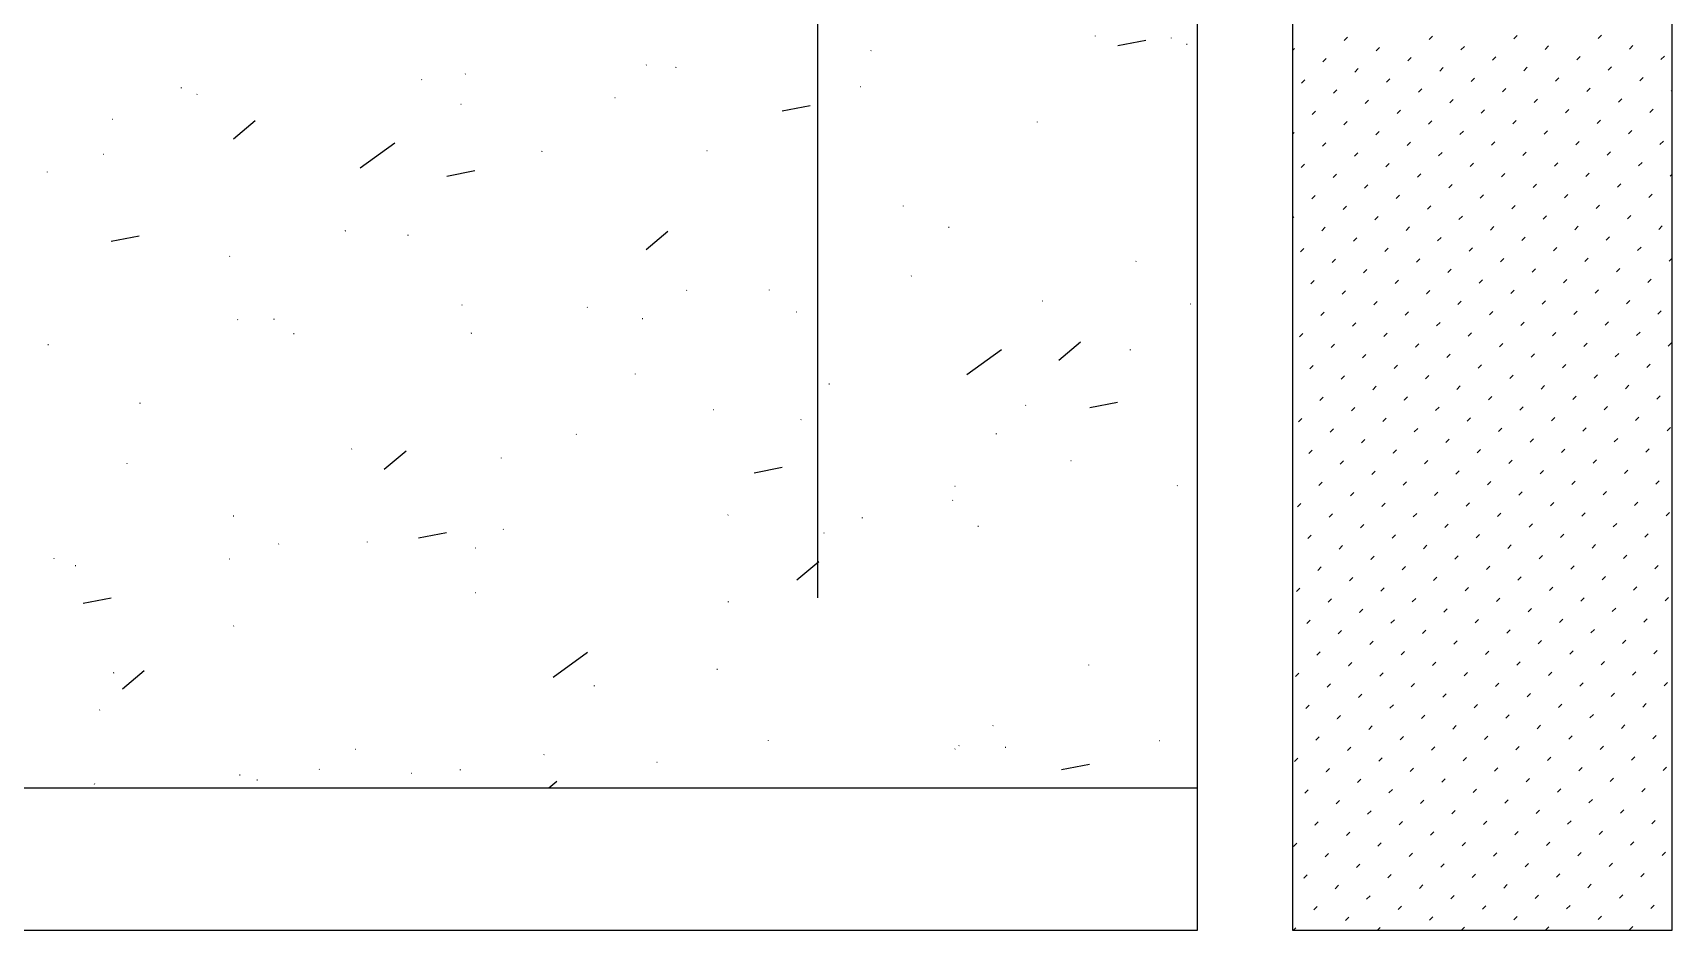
# Model space of a CAD drawing. Extents: x 0 to 119, y 0 to 84.
# Drawn here: x 71.961 to 72.652, y 67.972 to 68.35 of the extents above; entities that cross this region are included whole.
import ezdxf

# ---------------------------------------------------------------- set-up
doc = ezdxf.new("R2010")
doc.units = 0
doc.header["$MEASUREMENT"] = 0
doc.layers.add('4', color=5, linetype='CONTINUOUS')
doc.layers.add('9', color=8, linetype='CONTINUOUS')

msp = doc.modelspace()

# ---------------------------------------------------------------- linework, layer by layer
at = {"layer": '4', "color": 5, "linetype": 'Continuous'}
msp.add_line((72.29179, 68.652318), (72.29179, 68.112318), dxfattribs=at)
at = {"layer": '9', "color": 8, "linetype": 'Continuous'}
for p, q in [((72.408774, 68.348997), (72.408896, 68.349156)), ((72.418263, 68.345065), (72.430043, 68.347355)), ((72.440857, 68.348165), (72.440883, 68.348363)), ((72.447201, 68.345618), (72.447396, 68.345661)), ((72.513631, 68.347192), (72.515045, 68.348606)), ((72.54941, 68.347616), (72.550825, 68.34903)), ((72.585049, 68.347899), (72.586463, 68.349313)), ((72.620545, 68.34804), (72.621959, 68.349455)), ((72.314153, 68.342873), (72.314275, 68.343032)), ((72.49179, 68.343029), (72.492665, 68.343904)), ((72.50465, 68.338212), (72.506065, 68.339626)), ((72.52703, 68.342914), (72.528445, 68.344328)), ((72.54043, 68.338636), (72.541844, 68.34005)), ((72.56281, 68.343338), (72.564224, 68.344752)), ((72.576068, 68.338919), (72.577482, 68.340333)), ((72.598307, 68.34348), (72.599721, 68.344894)), ((72.611565, 68.33906), (72.612979, 68.340474)), ((72.633804, 68.343621), (72.635218, 68.345035)), ((72.647062, 68.339202), (72.648476, 68.340616)), ((72.143239, 68.333091), (72.143434, 68.333135)), ((72.219532, 68.336749), (72.219654, 68.336908)), ((72.232105, 68.335867), (72.232132, 68.336065)), ((72.51805, 68.333934), (72.519464, 68.335348)), ((72.55383, 68.334358), (72.555244, 68.335772)), ((72.589327, 68.334499), (72.590741, 68.335914)), ((72.602585, 68.33008), (72.603999, 68.331494)), ((72.624823, 68.334641), (72.626237, 68.336055)), ((72.638082, 68.330221), (72.639496, 68.331636)), ((72.023824, 68.327139), (72.02385, 68.327337)), ((72.03029, 68.324502), (72.030412, 68.32466)), ((72.124911, 68.330626), (72.125033, 68.330784)), ((72.30985, 68.32776), (72.31005, 68.327769)), ((72.49179, 68.325351), (72.49179, 68.325351)), ((72.49567, 68.329231), (72.497084, 68.330646)), ((72.50907, 68.324953), (72.510484, 68.326368)), ((72.53145, 68.329656), (72.532864, 68.33107)), ((72.544849, 68.325378), (72.546264, 68.326792)), ((72.567076, 68.329927), (72.567076, 68.329927)), ((72.567088, 68.329939), (72.568502, 68.331353)), ((72.580346, 68.325519), (72.58176, 68.326933)), ((72.615843, 68.325661), (72.617257, 68.327075)), ((72.65134, 68.325802), (72.65179, 68.326252)), ((72.141411, 68.320406), (72.141611, 68.320414)), ((72.206349, 68.323241), (72.206549, 68.32325)), ((72.276909, 68.317588), (72.288689, 68.319878)), ((72.52247, 68.320675), (72.523884, 68.32209)), ((72.535869, 68.316397), (72.537283, 68.317812)), ((72.558108, 68.320958), (72.559522, 68.322373)), ((72.571366, 68.316539), (72.57278, 68.317953)), ((72.593605, 68.3211), (72.595019, 68.322514)), ((72.606863, 68.31668), (72.608277, 68.318095)), ((72.629101, 68.321241), (72.630515, 68.322655)), ((72.64236, 68.316822), (72.643774, 68.318236)), ((71.994551, 68.313994), (71.99475, 68.314002)), ((72.045657, 68.305731), (72.054849, 68.313445)), ((72.384414, 68.312769), (72.38444, 68.312968)), ((72.50009, 68.315973), (72.501504, 68.317387)), ((72.513489, 68.311695), (72.514904, 68.313109)), ((72.549127, 68.311978), (72.550542, 68.313392)), ((72.584624, 68.312119), (72.586038, 68.313534)), ((72.620121, 68.312261), (72.621535, 68.313675)), ((72.099077, 68.293521), (72.113605, 68.304147)), ((72.49179, 68.307674), (72.492524, 68.308407)), ((72.504509, 68.302715), (72.505923, 68.304129)), ((72.526889, 68.307417), (72.528303, 68.308831)), ((72.540147, 68.302998), (72.541561, 68.304412)), ((72.562362, 68.307535), (72.562362, 68.307535)), ((72.562386, 68.307559), (72.5638, 68.308973)), ((72.575644, 68.303139), (72.577058, 68.304553)), ((72.597882, 68.3077), (72.599297, 68.309114)), ((72.611141, 68.303281), (72.612555, 68.304695)), ((72.633379, 68.307841), (72.634793, 68.309256)), ((72.646638, 68.303422), (72.648052, 68.304836)), ((71.990937, 68.299327), (71.991132, 68.29937)), ((72.175663, 68.300472), (72.175689, 68.30067)), ((72.245108, 68.300815), (72.245303, 68.300858)), ((72.517909, 68.298437), (72.519323, 68.299851)), ((72.553405, 68.298578), (72.55482, 68.299993)), ((72.588902, 68.29872), (72.590316, 68.300134)), ((72.624399, 68.298861), (72.625813, 68.300275)), ((71.967381, 68.291743), (71.967407, 68.291941)), ((72.135555, 68.290112), (72.147334, 68.292402)), ((72.49179, 68.289996), (72.49179, 68.289996)), ((72.495529, 68.293735), (72.496943, 68.295149)), ((72.508928, 68.289457), (72.510343, 68.290871)), ((72.531167, 68.294018), (72.532581, 68.295432)), ((72.544425, 68.289598), (72.545839, 68.291012)), ((72.566664, 68.294159), (72.568078, 68.295573)), ((72.579922, 68.28974), (72.581336, 68.291154)), ((72.60216, 68.2943), (72.603575, 68.295715)), ((72.615419, 68.289881), (72.616833, 68.291295)), ((72.637657, 68.294442), (72.639071, 68.295856)), ((72.650916, 68.290022), (72.65179, 68.290897)), ((72.522187, 68.285037), (72.523601, 68.286451)), ((72.557648, 68.285143), (72.557648, 68.285143)), ((72.557683, 68.285179), (72.559098, 68.286593)), ((72.59318, 68.28532), (72.594594, 68.286734)), ((72.628677, 68.285462), (72.630091, 68.286876)), ((72.327971, 68.277374), (72.327997, 68.277572)), ((72.499948, 68.280476), (72.501362, 68.281891)), ((72.513206, 68.276057), (72.514621, 68.277471)), ((72.535445, 68.280618), (72.536859, 68.282032)), ((72.548703, 68.276198), (72.550117, 68.277613)), ((72.570942, 68.280759), (72.572356, 68.282173)), ((72.5842, 68.27634), (72.585614, 68.277754)), ((72.606438, 68.280901), (72.607853, 68.282315)), ((72.619697, 68.276481), (72.621111, 68.277896)), ((72.641935, 68.281042), (72.643349, 68.282456)), ((72.49179, 68.272318), (72.492382, 68.27291)), ((72.526465, 68.271638), (72.527879, 68.273052)), ((72.561961, 68.271779), (72.563376, 68.273193)), ((72.597458, 68.27192), (72.598872, 68.273335)), ((72.632955, 68.272062), (72.634369, 68.273476)), ((71.9942, 68.262635), (72.00598, 68.264925)), ((72.092805, 68.26705), (72.093001, 68.267093)), ((72.11922, 68.265076), (72.119246, 68.265274)), ((72.219524, 68.259144), (72.228716, 68.266857)), ((72.346976, 68.268538), (72.347171, 68.268581)), ((72.504226, 68.267077), (72.50564, 68.268491)), ((72.517484, 68.262657), (72.518899, 68.264072)), ((72.539723, 68.267218), (72.541137, 68.268632)), ((72.552934, 68.262752), (72.552934, 68.262752)), ((72.552981, 68.262799), (72.554395, 68.264213)), ((72.57522, 68.26736), (72.576634, 68.268774)), ((72.588478, 68.26294), (72.589892, 68.264354)), ((72.610716, 68.267501), (72.612131, 68.268915)), ((72.623975, 68.263082), (72.625389, 68.264496)), ((72.646213, 68.267642), (72.647627, 68.269057)), ((72.043991, 68.256228), (72.044186, 68.256271)), ((72.495246, 68.258097), (72.49666, 68.259511)), ((72.530743, 68.258238), (72.532157, 68.259652)), ((72.566239, 68.258379), (72.567654, 68.259794)), ((72.601736, 68.258521), (72.60315, 68.259935)), ((72.614994, 68.254101), (72.616409, 68.255516)), ((72.637233, 68.258662), (72.638647, 68.260076)), ((72.650491, 68.254243), (72.65179, 68.255542)), ((72.425839, 68.254048), (72.425961, 68.254206)), ((72.49179, 68.254641), (72.49179, 68.254641)), ((72.508504, 68.253677), (72.509918, 68.255091)), ((72.521762, 68.249258), (72.523177, 68.250672)), ((72.544001, 68.253819), (72.545415, 68.255233)), ((72.557259, 68.249399), (72.558673, 68.250813)), ((72.579498, 68.25396), (72.580912, 68.255374)), ((72.592756, 68.249541), (72.59417, 68.250955)), ((72.628253, 68.249682), (72.629667, 68.251096)), ((72.236597, 68.2418), (72.236719, 68.241959)), ((72.271528, 68.241978), (72.271554, 68.242177)), ((72.331218, 68.247924), (72.33134, 68.248082)), ((72.499524, 68.244697), (72.500938, 68.246111)), ((72.512782, 68.240277), (72.514196, 68.241692)), ((72.535021, 68.244838), (72.536435, 68.246252)), ((72.548279, 68.240419), (72.549693, 68.241833)), ((72.570517, 68.24498), (72.571932, 68.246394)), ((72.583776, 68.24056), (72.58519, 68.241974)), ((72.606014, 68.245121), (72.607428, 68.246535)), ((72.619272, 68.240702), (72.620687, 68.242116)), ((72.641511, 68.245263), (72.642925, 68.246677)), ((72.141976, 68.235676), (72.142098, 68.235835)), ((72.194674, 68.234773), (72.194869, 68.234817)), ((72.38633, 68.23745), (72.38653, 68.237459)), ((72.448845, 68.236261), (72.44904, 68.236305)), ((72.49179, 68.236963), (72.491958, 68.237131)), ((72.52604, 68.235858), (72.527455, 68.237272)), ((72.54822, 68.24036), (72.54822, 68.24036)), ((72.561537, 68.235999), (72.562951, 68.237414)), ((72.597034, 68.236141), (72.598448, 68.237555)), ((72.632531, 68.236282), (72.633945, 68.237696)), ((72.047355, 68.229552), (72.047477, 68.229711)), ((72.062777, 68.229681), (72.062803, 68.229879)), ((72.217891, 68.230096), (72.218091, 68.230104)), ((72.282829, 68.232931), (72.283029, 68.23294)), ((72.503802, 68.231297), (72.505216, 68.232711)), ((72.51706, 68.226878), (72.518474, 68.228292)), ((72.539299, 68.231439), (72.540713, 68.232853)), ((72.552557, 68.227019), (72.553971, 68.228433)), ((72.574795, 68.23158), (72.57621, 68.232994)), ((72.588054, 68.227161), (72.589468, 68.228575)), ((72.610292, 68.231721), (72.611706, 68.233136)), ((72.62355, 68.227302), (72.624965, 68.228716)), ((72.645789, 68.231863), (72.647203, 68.233277)), ((72.071031, 68.223684), (72.071231, 68.223692)), ((72.145859, 68.223952), (72.146054, 68.223995)), ((72.494822, 68.222317), (72.496236, 68.223731)), ((72.530318, 68.222458), (72.531733, 68.223873)), ((72.565815, 68.2226), (72.567229, 68.224014)), ((72.601312, 68.222741), (72.602726, 68.224155)), ((72.636809, 68.222883), (72.638223, 68.224297)), ((71.967529, 68.219165), (71.967729, 68.219173)), ((72.354649, 68.206438), (72.369177, 68.217065)), ((72.39339, 68.212556), (72.402583, 68.22027)), ((72.423562, 68.216798), (72.423588, 68.216997)), ((72.49179, 68.219285), (72.49179, 68.219285)), ((72.50808, 68.217897), (72.509494, 68.219312)), ((72.521338, 68.213478), (72.522752, 68.214892)), ((72.543506, 68.217968), (72.543506, 68.217968)), ((72.543577, 68.218039), (72.544991, 68.219453)), ((72.556835, 68.213619), (72.558249, 68.215034)), ((72.579073, 68.21818), (72.580488, 68.219595)), ((72.592332, 68.213761), (72.593746, 68.215175)), ((72.61457, 68.218322), (72.615984, 68.219736)), ((72.627828, 68.213902), (72.629243, 68.215317)), ((72.650067, 68.218463), (72.651481, 68.219877)), ((72.4991, 68.208917), (72.500514, 68.210331)), ((72.534596, 68.209059), (72.536011, 68.210473)), ((72.570093, 68.2092), (72.571507, 68.210614)), ((72.60559, 68.209341), (72.607004, 68.210756)), ((72.641087, 68.209483), (72.642501, 68.210897)), ((72.215085, 68.206583), (72.215111, 68.206781)), ((72.296543, 68.202497), (72.296738, 68.20254)), ((72.49179, 68.201608), (72.49179, 68.201608)), ((72.512358, 68.204498), (72.513772, 68.205912)), ((72.525616, 68.200078), (72.52703, 68.201493)), ((72.547855, 68.204639), (72.549269, 68.206053)), ((72.561113, 68.20022), (72.562527, 68.201634)), ((72.583351, 68.204781), (72.584766, 68.206195)), ((72.59661, 68.200361), (72.598024, 68.201775)), ((72.618848, 68.204922), (72.620262, 68.206336)), ((72.632106, 68.200503), (72.633521, 68.201917)), ((72.006334, 68.194285), (72.00636, 68.194483)), ((72.37933, 68.193435), (72.379451, 68.193594)), ((72.40639, 68.19255), (72.41817, 68.19484)), ((72.503378, 68.195518), (72.504792, 68.196932)), ((72.538792, 68.195576), (72.538792, 68.195576)), ((72.538874, 68.195659), (72.540289, 68.197073)), ((72.574371, 68.1958), (72.575785, 68.197215)), ((72.609868, 68.195942), (72.611282, 68.197356)), ((72.645365, 68.196083), (72.646779, 68.197497)), ((72.247728, 68.191675), (72.247923, 68.191718)), ((72.284709, 68.187312), (72.28483, 68.18747)), ((72.494397, 68.186537), (72.495812, 68.187952)), ((72.516636, 68.191098), (72.51805, 68.192512)), ((72.529894, 68.186679), (72.531308, 68.188093)), ((72.552133, 68.19124), (72.553547, 68.192654)), ((72.565391, 68.18682), (72.566805, 68.188234)), ((72.587629, 68.191381), (72.589044, 68.192795)), ((72.600888, 68.186962), (72.602302, 68.188376)), ((72.623126, 68.191522), (72.62454, 68.192937)), ((72.636384, 68.187103), (72.637799, 68.188517)), ((72.190088, 68.181188), (72.190209, 68.181346)), ((72.367119, 68.181403), (72.367145, 68.181601)), ((72.49179, 68.18393), (72.49179, 68.18393)), ((72.507656, 68.182118), (72.50907, 68.183532)), ((72.543152, 68.182259), (72.544567, 68.183674)), ((72.578649, 68.182401), (72.580063, 68.183815)), ((72.614146, 68.182542), (72.61556, 68.183956)), ((72.627404, 68.178123), (72.628818, 68.179537)), ((72.649643, 68.182684), (72.651057, 68.184098)), ((72.095466, 68.175064), (72.095588, 68.175223)), ((72.109213, 68.166582), (72.118406, 68.174296)), ((72.498675, 68.173138), (72.50009, 68.174552)), ((72.520914, 68.177698), (72.522328, 68.179113)), ((72.534078, 68.173185), (72.534078, 68.173185)), ((72.534172, 68.173279), (72.535586, 68.174693)), ((72.556411, 68.17784), (72.557825, 68.179254)), ((72.569669, 68.17342), (72.571083, 68.174835)), ((72.591907, 68.177981), (72.593322, 68.179396)), ((72.605166, 68.173562), (72.60658, 68.174976)), ((72.640662, 68.173703), (72.642077, 68.175118)), ((72.000845, 68.16894), (72.000967, 68.169099)), ((72.158642, 68.171187), (72.158668, 68.171386)), ((72.265036, 68.165073), (72.276815, 68.167363)), ((72.398411, 68.17022), (72.398607, 68.170263)), ((72.49179, 68.166252), (72.49179, 68.166252)), ((72.511934, 68.168718), (72.513348, 68.170132)), ((72.525192, 68.164299), (72.526606, 68.165713)), ((72.54743, 68.16886), (72.548845, 68.170274)), ((72.560689, 68.16444), (72.562103, 68.165854)), ((72.582927, 68.169001), (72.584341, 68.170415)), ((72.596185, 68.164582), (72.5976, 68.165996)), ((72.618424, 68.169142), (72.619838, 68.170557)), ((72.631682, 68.164723), (72.633096, 68.166137)), ((72.349597, 68.159398), (72.349792, 68.159441)), ((72.443208, 68.159495), (72.44333, 68.159654)), ((72.502953, 68.159738), (72.504368, 68.161152)), ((72.53845, 68.159879), (72.539864, 68.161294)), ((72.573947, 68.160021), (72.575361, 68.161435)), ((72.609444, 68.160162), (72.610858, 68.161576)), ((72.64494, 68.160304), (72.646355, 68.161718)), ((72.348587, 68.153371), (72.348709, 68.15353)), ((72.493973, 68.150758), (72.495387, 68.152172)), ((72.516212, 68.155319), (72.517626, 68.156733)), ((72.52947, 68.150899), (72.530884, 68.152313)), ((72.551708, 68.15546), (72.553123, 68.156874)), ((72.564967, 68.151041), (72.566381, 68.152455)), ((72.587205, 68.155601), (72.588619, 68.157016)), ((72.600463, 68.151182), (72.601878, 68.152596)), ((72.622702, 68.155743), (72.624116, 68.157157)), ((72.63596, 68.151323), (72.637374, 68.152738)), ((72.045635, 68.146872), (72.04583, 68.146915)), ((72.253966, 68.147247), (72.254088, 68.147406)), ((72.310676, 68.146007), (72.310702, 68.146206)), ((72.49179, 68.148575), (72.49179, 68.148575)), ((72.507231, 68.146338), (72.508646, 68.147752)), ((72.529364, 68.150793), (72.529364, 68.150793)), ((72.542728, 68.14648), (72.544142, 68.147894)), ((72.578225, 68.146621), (72.579639, 68.148035)), ((72.613722, 68.146763), (72.615136, 68.148177)), ((72.649218, 68.146904), (72.650633, 68.148318)), ((72.123682, 68.137597), (72.135461, 68.139887)), ((72.159345, 68.141123), (72.159467, 68.141282)), ((72.294371, 68.139786), (72.294571, 68.139795)), ((72.359309, 68.142621), (72.359509, 68.14263)), ((72.498251, 68.137358), (72.499665, 68.138772)), ((72.52049, 68.141919), (72.521904, 68.143333)), ((72.533748, 68.137499), (72.535162, 68.138914)), ((72.555986, 68.14206), (72.557401, 68.143475)), ((72.569245, 68.137641), (72.570659, 68.139055)), ((72.591483, 68.142202), (72.592897, 68.143616)), ((72.604741, 68.137782), (72.606156, 68.139197)), ((72.62698, 68.142343), (72.628394, 68.143757)), ((72.640238, 68.137924), (72.641652, 68.139338)), ((72.064724, 68.135), (72.064846, 68.135158)), ((72.102199, 68.135792), (72.102225, 68.13599)), ((72.147511, 68.133374), (72.147711, 68.133382)), ((72.511509, 68.132939), (72.512924, 68.134353)), ((72.547006, 68.13308), (72.54842, 68.134494)), ((72.582503, 68.133221), (72.583917, 68.134636)), ((72.618, 68.133363), (72.619414, 68.134777)), ((71.970103, 68.128876), (71.970225, 68.129034)), ((71.979071, 68.12602), (71.979271, 68.126028)), ((72.044009, 68.128855), (72.044209, 68.128863)), ((72.28308, 68.119995), (72.292272, 68.127708)), ((72.451465, 68.127121), (72.45166, 68.127165)), ((72.49179, 68.130897), (72.49179, 68.130897)), ((72.502529, 68.123958), (72.503943, 68.125373)), ((72.52465, 68.128401), (72.52465, 68.128401)), ((72.524768, 68.128519), (72.526182, 68.129933)), ((72.538026, 68.1241), (72.53944, 68.125514)), ((72.560264, 68.128661), (72.561679, 68.130075)), ((72.573523, 68.124241), (72.574937, 68.125655)), ((72.595761, 68.128802), (72.597175, 68.130216)), ((72.609019, 68.124383), (72.610434, 68.125797)), ((72.631258, 68.128943), (72.632672, 68.130358)), ((72.644516, 68.124524), (72.64593, 68.125938)), ((72.515787, 68.119539), (72.517202, 68.120953)), ((72.551284, 68.11968), (72.552698, 68.121095)), ((72.586781, 68.119822), (72.588195, 68.121236)), ((72.622278, 68.119963), (72.623692, 68.121377)), ((71.982327, 68.11012), (71.994107, 68.11241)), ((72.147503, 68.114595), (72.147699, 68.114638)), ((72.254233, 68.110612), (72.254259, 68.11081)), ((72.49179, 68.113219), (72.49179, 68.113219)), ((72.493549, 68.114978), (72.494963, 68.116392)), ((72.506807, 68.110559), (72.508221, 68.111973)), ((72.529046, 68.11512), (72.53046, 68.116534)), ((72.542304, 68.1107), (72.543718, 68.112114)), ((72.564542, 68.115261), (72.565957, 68.116675)), ((72.577801, 68.110842), (72.579215, 68.112256)), ((72.600039, 68.115402), (72.601453, 68.116817)), ((72.613297, 68.110983), (72.614712, 68.112397)), ((72.635536, 68.115544), (72.63695, 68.116958)), ((72.648794, 68.111124), (72.650208, 68.112539)), ((72.519936, 68.10601), (72.519936, 68.10601)), ((72.520065, 68.106139), (72.52148, 68.107553)), ((72.555562, 68.106281), (72.556976, 68.107695)), ((72.591059, 68.106422), (72.592473, 68.107836)), ((72.626556, 68.106564), (72.62797, 68.107978)), ((72.639814, 68.102144), (72.641228, 68.103558)), ((72.045756, 68.100396), (72.045782, 68.100594)), ((72.497827, 68.101578), (72.499241, 68.102993)), ((72.511085, 68.097159), (72.512499, 68.098573)), ((72.533324, 68.10172), (72.534738, 68.103134)), ((72.546582, 68.0973), (72.547996, 68.098715)), ((72.56882, 68.101861), (72.570235, 68.103275)), ((72.582079, 68.097442), (72.583493, 68.098856)), ((72.604317, 68.102003), (72.605731, 68.103417)), ((72.617575, 68.097583), (72.61899, 68.098997)), ((72.49179, 68.095542), (72.49179, 68.095542)), ((72.524343, 68.09274), (72.525758, 68.094154)), ((72.537602, 68.08832), (72.539016, 68.089734)), ((72.55984, 68.092881), (72.561254, 68.094295)), ((72.573098, 68.088462), (72.574513, 68.089876)), ((72.595337, 68.093022), (72.596751, 68.094437)), ((72.608595, 68.088603), (72.610009, 68.090017)), ((72.630834, 68.093164), (72.632248, 68.094578)), ((72.644092, 68.088744), (72.645506, 68.090159)), ((72.18031, 68.078916), (72.194838, 68.089542)), ((72.406071, 68.083945), (72.406097, 68.084143)), ((72.502105, 68.088179), (72.503519, 68.089593)), ((72.515222, 68.083618), (72.515222, 68.083618)), ((72.515363, 68.083759), (72.516777, 68.085174)), ((72.55086, 68.083901), (72.552274, 68.085315)), ((72.586357, 68.084042), (72.587771, 68.085456)), ((72.621853, 68.084184), (72.623268, 68.085598)), ((71.995201, 68.080831), (71.995396, 68.080874)), ((71.998903, 68.074021), (72.008095, 68.081734)), ((72.249372, 68.082318), (72.249567, 68.082362)), ((72.49179, 68.077864), (72.49179, 68.077864)), ((72.493125, 68.079198), (72.494539, 68.080613)), ((72.506383, 68.074779), (72.507797, 68.076193)), ((72.528621, 68.07934), (72.530036, 68.080754)), ((72.54188, 68.07492), (72.543294, 68.076335)), ((72.564118, 68.079481), (72.565532, 68.080896)), ((72.577376, 68.075062), (72.578791, 68.076476)), ((72.599615, 68.079623), (72.601029, 68.081037)), ((72.612873, 68.075203), (72.614287, 68.076618)), ((72.635112, 68.079764), (72.636526, 68.081178)), ((72.64837, 68.075345), (72.649784, 68.076759)), ((72.19779, 68.075216), (72.197816, 68.075415)), ((72.519641, 68.07036), (72.521055, 68.071774)), ((72.555138, 68.070501), (72.556552, 68.071915)), ((72.590635, 68.070643), (72.592049, 68.072057)), ((72.626131, 68.070784), (72.627546, 68.072198)), ((71.989313, 68.065001), (71.989339, 68.065199)), ((72.497403, 68.065799), (72.498817, 68.067213)), ((72.510661, 68.061379), (72.512075, 68.062794)), ((72.532899, 68.06594), (72.534314, 68.067354)), ((72.546158, 68.061521), (72.547572, 68.062935)), ((72.568396, 68.066082), (72.56981, 68.067496)), ((72.581654, 68.061662), (72.583069, 68.063076)), ((72.603893, 68.066223), (72.605307, 68.067637)), ((72.617151, 68.061804), (72.618565, 68.063218)), ((72.63939, 68.066365), (72.640804, 68.067779)), ((72.365652, 68.058422), (72.365774, 68.05858)), ((72.49179, 68.060186), (72.49179, 68.060186)), ((72.510508, 68.061226), (72.510508, 68.061226)), ((72.523919, 68.05696), (72.525333, 68.058374)), ((72.559416, 68.057101), (72.56083, 68.058516)), ((72.594913, 68.057243), (72.596327, 68.058657)), ((72.630409, 68.057384), (72.631824, 68.058798)), ((72.09707, 68.048554), (72.097265, 68.048597)), ((72.271031, 68.052298), (72.271153, 68.052457)), ((72.349628, 68.048549), (72.349654, 68.048748)), ((72.351241, 68.050042), (72.351436, 68.050085)), ((72.370851, 68.049476), (72.371051, 68.049485)), ((72.435789, 68.052311), (72.435989, 68.05232)), ((72.501681, 68.052399), (72.503095, 68.053813)), ((72.514939, 68.04798), (72.516353, 68.049394)), ((72.537177, 68.052541), (72.538592, 68.053955)), ((72.550436, 68.048121), (72.55185, 68.049535)), ((72.572674, 68.052682), (72.574088, 68.054096)), ((72.585932, 68.048263), (72.587347, 68.049677)), ((72.608171, 68.052823), (72.609585, 68.054238)), ((72.621429, 68.048404), (72.622843, 68.049818)), ((72.643668, 68.052965), (72.645082, 68.054379)), ((72.17641, 68.046174), (72.176532, 68.046333)), ((72.223991, 68.043064), (72.224191, 68.043073)), ((72.394517, 68.040035), (72.406297, 68.042325)), ((72.49179, 68.042509), (72.49179, 68.042509)), ((72.4927, 68.043419), (72.494115, 68.044833)), ((72.528197, 68.04356), (72.529611, 68.044975)), ((72.563694, 68.043702), (72.565108, 68.045116)), ((72.599191, 68.043843), (72.600605, 68.045257)), ((72.634687, 68.043985), (72.636102, 68.045399)), ((72.048255, 68.037732), (72.04845, 68.037775)), ((72.055551, 68.03571), (72.055751, 68.035718)), ((72.081789, 68.04005), (72.081911, 68.040209)), ((72.120489, 68.038545), (72.120689, 68.038554)), ((72.141347, 68.039821), (72.141373, 68.040019)), ((72.178591, 68.032318), (72.181962, 68.035147)), ((72.505794, 68.038834), (72.505794, 68.038834)), ((72.505959, 68.038999), (72.507373, 68.040414)), ((72.519217, 68.03458), (72.520631, 68.035994)), ((72.541455, 68.039141), (72.54287, 68.040555)), ((72.554714, 68.034721), (72.556128, 68.036136)), ((72.576952, 68.039282), (72.578366, 68.040697)), ((72.59021, 68.034863), (72.591625, 68.036277)), ((72.612449, 68.039424), (72.613863, 68.040838)), ((72.625707, 68.035004), (72.627121, 68.036419)), ((72.647946, 68.039565), (72.64936, 68.040979)), ((71.29179, 68.032318), (72.45179, 68.032318)), ((71.977883, 68.032318), (71.977883, 68.032318)), ((71.977883, 68.032318), (71.977883, 68.032318)), ((71.977883, 68.032318), (71.977883, 68.032318)), ((71.98501, 68.032318), (71.98501, 68.032318)), ((71.98501, 68.032318), (71.98501, 68.032318)), ((71.98501, 68.032318), (71.98501, 68.032318)), ((71.985934, 68.032318), (71.985934, 68.032318)), ((71.987168, 68.033926), (71.98729, 68.034085)), ((72.023837, 68.032318), (72.023837, 68.032318)), ((72.023837, 68.032318), (72.023837, 68.032318)), ((72.023837, 68.032318), (72.023837, 68.032318)), ((72.036794, 68.032318), (72.036794, 68.032318)), ((72.036794, 68.032318), (72.036794, 68.032318)), ((72.036794, 68.032318), (72.036794, 68.032318)), ((72.075856, 68.032318), (72.075856, 68.032318)), ((72.088577, 68.032318), (72.088577, 68.032318)), ((72.088577, 68.032318), (72.088577, 68.032318)), ((72.088577, 68.032318), (72.088577, 68.032318)), ((72.116606, 68.032318), (72.116606, 68.032318)), ((72.14036, 68.032318), (72.14036, 68.032318)), ((72.14036, 68.032318), (72.14036, 68.032318)), ((72.165778, 68.032318), (72.165778, 68.032318)), ((72.192143, 68.032318), (72.192143, 68.032318)), ((72.192143, 68.032318), (72.192143, 68.032318)), ((72.243926, 68.032318), (72.243926, 68.032318)), ((72.243926, 68.032318), (72.243926, 68.032318)), ((72.2557, 68.032318), (72.2557, 68.032318)), ((72.271296, 68.032318), (72.271296, 68.032318)), ((72.271296, 68.032318), (72.271296, 68.032318)), ((72.295709, 68.032318), (72.295709, 68.032318)), ((72.295709, 68.032318), (72.295709, 68.032318)), ((72.345622, 68.032318), (72.345622, 68.032318)), ((72.347492, 68.032318), (72.347492, 68.032318)), ((72.35482, 68.032318), (72.35482, 68.032318)), ((72.399275, 68.032318), (72.399275, 68.032318)), ((72.407979, 68.032318), (72.407979, 68.032318)), ((72.435545, 68.032318), (72.435545, 68.032318)), ((72.451058, 68.032318), (72.451058, 68.032318)), ((72.496978, 68.030019), (72.498393, 68.031433)), ((72.532475, 68.030161), (72.533889, 68.031575)), ((72.567972, 68.030302), (72.569386, 68.031716)), ((72.603469, 68.030443), (72.604883, 68.031858)), ((72.638965, 68.030585), (72.64038, 68.031999)), ((72.49179, 68.024831), (72.49179, 68.024831)), ((72.510237, 68.0256), (72.511651, 68.027014)), ((72.523495, 68.02118), (72.524909, 68.022595)), ((72.545733, 68.025741), (72.547148, 68.027155)), ((72.558992, 68.021322), (72.560406, 68.022736)), ((72.58123, 68.025883), (72.582644, 68.027297)), ((72.594488, 68.021463), (72.595903, 68.022877)), ((72.616727, 68.026024), (72.618141, 68.027438)), ((72.629985, 68.021605), (72.631399, 68.023019)), ((72.50108, 68.016443), (72.50108, 68.016443)), ((72.501256, 68.01662), (72.502671, 68.018034)), ((72.536753, 68.016761), (72.538167, 68.018175)), ((72.550011, 68.012342), (72.551426, 68.013756)), ((72.57225, 68.016902), (72.573664, 68.018317)), ((72.585508, 68.012483), (72.586922, 68.013897)), ((72.607747, 68.017044), (72.609161, 68.018458)), ((72.621005, 68.012624), (72.622419, 68.014039)), ((72.643243, 68.017185), (72.644658, 68.018599)), ((72.49179, 68.007153), (72.49179, 68.007153)), ((72.492276, 68.007639), (72.49369, 68.009054)), ((72.514515, 68.0122), (72.515929, 68.013614)), ((72.527773, 68.007781), (72.529187, 68.009195)), ((72.56327, 68.007922), (72.564684, 68.009336)), ((72.598766, 68.008064), (72.600181, 68.009478)), ((72.634263, 68.008205), (72.635677, 68.009619)), ((72.505534, 68.00322), (72.506949, 68.004634)), ((72.518793, 67.9988), (72.520207, 68.000215)), ((72.541031, 68.003361), (72.542445, 68.004776)), ((72.554289, 67.998942), (72.555704, 68.000356)), ((72.576528, 68.003503), (72.577942, 68.004917)), ((72.589786, 67.999083), (72.5912, 68.000498)), ((72.612025, 68.003644), (72.613439, 68.005058)), ((72.625283, 67.999225), (72.626697, 68.000639)), ((72.647521, 68.003786), (72.648936, 68.0052)), ((72.496366, 67.994051), (72.496366, 67.994051)), ((72.496554, 67.99424), (72.497968, 67.995654)), ((72.532051, 67.994381), (72.533465, 67.995795)), ((72.567548, 67.994522), (72.568962, 67.995937)), ((72.603044, 67.994664), (72.604459, 67.996078)), ((72.638541, 67.994805), (72.639955, 67.99622)), ((72.49179, 67.989476), (72.49179, 67.989476)), ((72.509812, 67.98982), (72.511227, 67.991234)), ((72.523071, 67.985401), (72.524485, 67.986815)), ((72.545309, 67.989962), (72.546723, 67.991376)), ((72.558567, 67.985542), (72.559982, 67.986956)), ((72.580806, 67.990103), (72.58222, 67.991517)), ((72.594064, 67.985684), (72.595478, 67.987098)), ((72.616303, 67.990244), (72.617717, 67.991659)), ((72.629561, 67.985825), (72.630975, 67.987239)), ((72.500832, 67.98084), (72.502246, 67.982254)), ((72.536329, 67.980981), (72.537743, 67.982396)), ((72.571826, 67.981123), (72.57324, 67.982537)), ((72.607322, 67.981264), (72.608737, 67.982678)), ((72.642819, 67.981406), (72.644233, 67.98282)), ((72.492311, 67.972318), (72.493266, 67.973274)), ((72.509988, 67.972318), (72.509988, 67.972318)), ((72.51409, 67.976421), (72.515505, 67.977835)), ((72.527666, 67.972318), (72.528763, 67.973415)), ((72.545344, 67.972318), (72.545344, 67.972318)), ((72.549587, 67.976562), (72.551001, 67.977976)), ((72.563021, 67.972318), (72.56426, 67.973557)), ((72.580699, 67.972318), (72.580699, 67.972318)), ((72.585084, 67.976703), (72.586498, 67.978118)), ((72.598377, 67.972318), (72.599756, 67.973698)), ((72.616054, 67.972318), (72.616054, 67.972318)), ((72.620581, 67.976845), (72.621995, 67.978259)), ((72.633732, 67.972318), (72.633732, 67.972318)), ((72.633839, 67.972425), (72.635253, 67.97384))]:
    msp.add_line(p, q, dxfattribs=at)
for points in [[(71.29179, 67.972318), (72.45179, 67.972318), (72.45179, 68.732318), (71.29179, 68.732318), (71.29179, 67.972318)], [(72.49179, 67.972318), (72.65179, 67.972318), (72.65179, 68.732318), (72.49179, 68.732318), (72.49179, 67.972318)]]:
    msp.add_lwpolyline(points, dxfattribs=at)

doc.saveas('drawing.dxf')
